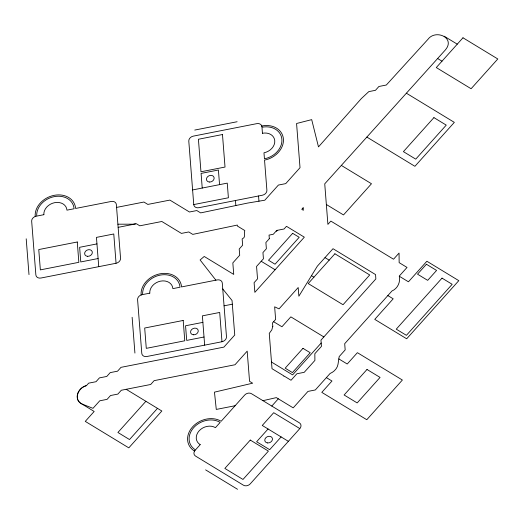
<?xml version="1.0" encoding="UTF-8"?>
<svg xmlns="http://www.w3.org/2000/svg" width="524" height="524" viewBox="0 0 524 524"><rect width="100%" height="100%" fill="white"/><g stroke="black" fill="none" stroke-linecap="round" stroke-linejoin="round"><path stroke-width="0.79" d="M77.185 396.144L77.172 396.629M77.231 395.653L77.297 395.161M77.395 394.67L77.519 394.179M77.67 393.694L77.847 393.203M78.056 392.725L78.279 392.247M78.541 391.782L78.816 391.317M79.124 390.871L79.445 390.426M79.799 389.994L80.165 389.574M116.583 207.412L143.917 202.035L147.833 204.419L169.881 200.089L189.472 212.004L196.821 210.556L200.659 212.895L247.426 203.109L264.823 200.201L278.395 185.064L285.75 183.616L300.023 167.7L296.571 123.5L311.695 119.636L318.487 146.89L361.35 98.571L368.811 91.621L375.472 90.311L378.904 86.486L386.319 85.026L427.938 39.359C435.608 28.859 455.939 37.859 445.256 50.049L324.736 183.839L327.906 224.377L330.847 221.095L393.531 259.223L399.052 253.066L399.15 262.642L407.024 267.437L399.288 276.063C400.637 282.056 397.664 288.58 391.965 290.977L344.694 343.698L345.178 349.908L339.185 356.589L338.013 364.272C337.318 368.503 333.958 371.889 330.094 373.481L315.317 389.961L307.968 391.402L293.204 407.869L276.351 397.618L262.943 400.677M117.893 224.193L132.821 224.2L136.358 223.728L139.79 225.818L161.837 221.488L181.428 233.403L188.778 231.955L192.773 234.385L237.326 225.065L237.398 226.041L244.819 230.553C243.333 233.645 246.477 237.117 242.16 238.983L242.645 245.193L239.213 249.018L239.697 255.227L232.833 262.884L233.737 274.419L204.222 256.465L200.109 259.976L215.888 280.176M277.438 230.291L276.607 231.215L276.233 230.992M145.888 401.292L117.92 432.483L129.526 439.544L157.495 408.353M321.186 343.017L292.608 374.889L271.498 362.045M271.805 406.061L278.31 398.81M268.065 428.986L256.622 441.745L269.683 449.684L281.126 436.924M299.82 428.58L250.243 483.868A4.971 3.995 -24.1 0 1 243.437 485.204L195.557 456.083A4.971 3.995 -24.1 0 1 195.105 450.332L194.469 451.04A20.881 16.788 -24.1 0 1 192.583 426.89A20.881 16.788 -24.1 0 1 221.167 421.27L244.682 395.044A4.971 3.995 -24.1 0 1 251.487 393.707L299.368 422.829A4.971 3.995 -24.1 0 1 299.82 428.58L273.705 412.696L262.262 425.455L288.377 441.339M80.565 389.168L80.971 388.775M81.403 388.402L81.849 388.042M82.314 387.695L82.792 387.367M83.29 387.066L83.794 386.771M84.312 386.502L84.842 386.254M85.386 386.031L85.929 385.821M194.764 130.063L237.117 121.738M192.603 189.937L227.252 183.131L228.399 197.771L193.749 204.576L188.791 141.146A4.971 3.995 -24.1 0 1 193.284 136.135L256.806 123.644A4.971 3.995 -24.1 0 1 261.935 126.769L261.876 125.957A20.881 16.788 -24.1 0 1 283.418 139.063A20.881 16.788 -24.1 0 1 264.541 160.108L266.893 190.199A4.971 3.995 -24.1 0 1 262.4 195.216L198.878 207.701A4.971 3.995 -24.1 0 1 193.749 204.576M118.142 227.344L135.461 223.945M96.96 243.896L79.635 247.302L80.775 261.941L98.099 258.535M116.059 263.264L40.99 278.015A4.971 3.995 -24.1 0 1 35.861 274.897L31.669 221.22A4.971 3.995 -24.1 0 1 36.163 216.209L35.2 216.399A20.881 16.788 -24.1 0 1 54.077 195.347A20.881 16.788 -24.1 0 1 75.62 208.454L111.232 201.458A4.971 3.995 -24.1 0 1 116.361 204.576L120.553 258.253A4.971 3.995 -24.1 0 1 116.059 263.264L113.773 233.986L96.449 237.392L98.735 266.67M224.062 305.82L232.328 304.195M202.88 322.365L185.555 325.771L186.701 340.41L204.026 337.004M221.986 341.733L146.917 356.49A4.971 3.995 -24.1 0 1 141.781 353.366L137.589 299.695A4.971 3.995 -24.1 0 1 142.083 294.678L141.12 294.868A20.881 16.788 -24.1 0 1 159.997 273.816A20.881 16.788 -24.1 0 1 181.546 286.923L217.152 279.927A4.971 3.995 -24.1 0 1 222.287 283.045L226.479 336.722A4.971 3.995 -24.1 0 1 221.986 341.733L219.694 312.455L202.375 315.861L204.661 345.139M235.106 405.727L216.281 409.427L214.467 392.149L252.64 383.195L249.548 381.315L247.19 351.146L234.988 364.756L154.141 380.647L150.709 384.478L121.306 390.256L117.874 394.081L110.525 395.528L107.093 399.354L99.743 400.801L92.99 408.334L82.615 404.259C72.98 400.716 77.866 387.098 86.408 385.664L88.654 383.162L96.003 381.714L99.436 377.889L106.785 376.448L110.217 372.616L117.566 371.175L120.998 367.344L223.899 347.117L234.739 335.026L232.04 300.488L222.746 288.953M444.195 36.228L457.256 44.167M437.625 58.518L442.001 61.177M406.382 93.2L454.328 122.367L414.916 166.311L366.859 137.078M341.334 165.414L371.477 183.747L343.508 214.938L326.354 204.498M399.288 276.233L408.445 281.801L426.877 261.247L458.801 280.661L406.676 338.786L374.758 319.371L393.19 298.811L387.852 295.569M325.004 257.618L329.183 260.159M311.485 275.69L313.928 277.17M261.188 261.273L275.113 269.749M323.852 336.932L290.833 316.85L281.938 326.773L273.6 321.697M338.832 358.907L347.229 364.01L357.394 352.672L402.373 380.031L366.78 419.724L321.802 392.365L331.974 381.02L326.38 377.621M126.166 389.299L161.851 411.006L128.799 447.863L85.268 421.388L94.169 411.458L80.965 403.421M205.618 469.871L237.536 489.285M80.558 403.139L80.165 402.845M79.792 402.53L79.445 402.196M79.117 401.843L78.81 401.482M78.535 401.096L78.279 400.696M78.05 400.284L77.847 399.864M77.67 399.426L77.513 398.98M77.395 398.528L77.297 398.063M77.231 397.592L77.185 397.113M258.548 195.969L258.954 201.183M235.453 200.509L235.846 205.532M219.556 184.644L218.41 170.005L201.085 173.411L202.231 188.051M132.127 317.282L134.917 353.065M26.2 238.813L28.997 274.596M272.801 326.275L271.825 329.871L269.257 333.388L272.015 368.693L283.772 375.839L283.805 376.337L284.394 376.219L291.043 380.267L296.872 373.763L304.221 372.322L314.904 360.414L314.832 353.739L321.448 346.364L320.963 340.155L375.846 278.945L375.57 274.596L333.002 248.703L317.361 266.146L298.87 296.184L298.189 287.525L279.037 308.885L274.642 306.815L275.631 319.437L272.493 322.935L272.801 326.275M269.323 238.695L265.891 242.527L266.375 248.736L262.943 252.561L263.428 258.771L256.563 266.428L257.533 278.853L254.101 282.678L254.854 292.34L304.326 237.169L286.477 226.316L284.08 228.988L276.731 230.436L273.299 234.261L269.041 235.099L269.323 238.695M462.98 37.787L436.282 67.557L471.102 88.739L497.8 58.97L462.98 37.787M292.667 233.318L268.511 260.251L275.041 264.22L299.197 237.287L292.667 233.318M433.918 117.618L403.408 151.639L415.742 159.145L446.251 125.118L433.918 117.618M334.901 253.78L308.21 283.55L343.03 304.732L369.728 274.962L334.901 253.78M200.194 444.66L195.485 449.906A19.29 15.504 -24.1 0 1 193.742 427.591A19.29 15.504 -24.1 0 1 220.152 422.403L215.443 427.649A11.934 9.589 -24.1 0 0 199.113 430.859A11.934 9.589 -24.1 0 0 200.194 444.66M302.97 348.329L285.174 368.176L292.425 372.59L310.221 352.737L302.97 348.329M250.276 440.068L224.848 468.423L242.985 479.453L268.412 451.105L250.276 440.068M426.425 264.253L417.523 274.176L427.682 280.36L436.577 270.436L426.425 264.253M442.02 278.126L396.255 329.157L406.408 335.334L452.173 284.303L442.02 278.126M366.996 369.466L344.117 394.985L357.178 402.93L380.057 377.411L366.996 369.466M303.154 207.799L301.778 209.331L303.35 210.288L303.154 207.799M222.477 134.524L198.419 139.253L200.961 171.78L225.019 167.051L222.477 134.524M43.859 214.696L36.739 216.098A19.29 15.504 -24.1 0 1 54.175 196.651A19.29 15.504 -24.1 0 1 74.081 208.755L66.961 210.157A11.934 9.589 -24.1 0 0 54.647 202.67A11.934 9.589 -24.1 0 0 43.859 214.696M77.264 241.99L38.763 249.555L40.355 269.886L78.849 262.321L77.264 241.99M149.785 293.165L142.659 294.567A19.29 15.504 -24.1 0 1 160.102 275.12A19.29 15.504 -24.1 0 1 180.007 287.231L172.881 288.626A11.934 9.589 -24.1 0 0 160.573 281.139A11.934 9.589 -24.1 0 0 149.785 293.165M183.19 320.459L144.69 328.024L146.281 348.355L184.776 340.79L183.19 320.459M262.445 133.273L261.974 127.253A19.29 15.504 -24.1 0 1 281.879 139.364A19.29 15.504 -24.1 0 1 264.443 158.811L263.972 152.792A11.934 9.589 -24.1 0 0 274.759 140.76A11.934 9.589 -24.1 0 0 262.445 133.273M193.408 334.79A3.976 3.196 -24.1 0 0 198.131 330.087A3.976 3.196 -24.1 0 0 191.679 329.517A3.976 3.196 -24.1 0 0 193.408 334.79M209.299 182.024A3.976 3.196 -24.1 0 0 214.021 177.322A3.976 3.196 -24.1 0 0 207.563 176.752A3.976 3.196 -24.1 0 0 209.299 182.024M87.488 256.315A3.976 3.196 -24.1 0 0 92.211 251.618A3.976 3.196 -24.1 0 0 85.753 251.048A3.976 3.196 -24.1 0 0 87.488 256.315M267.626 442.944A3.976 3.196 -24.1 0 0 272.349 438.241A3.976 3.196 -24.1 0 0 265.891 437.671A3.976 3.196 -24.1 0 0 267.626 442.944"/></g></svg>
